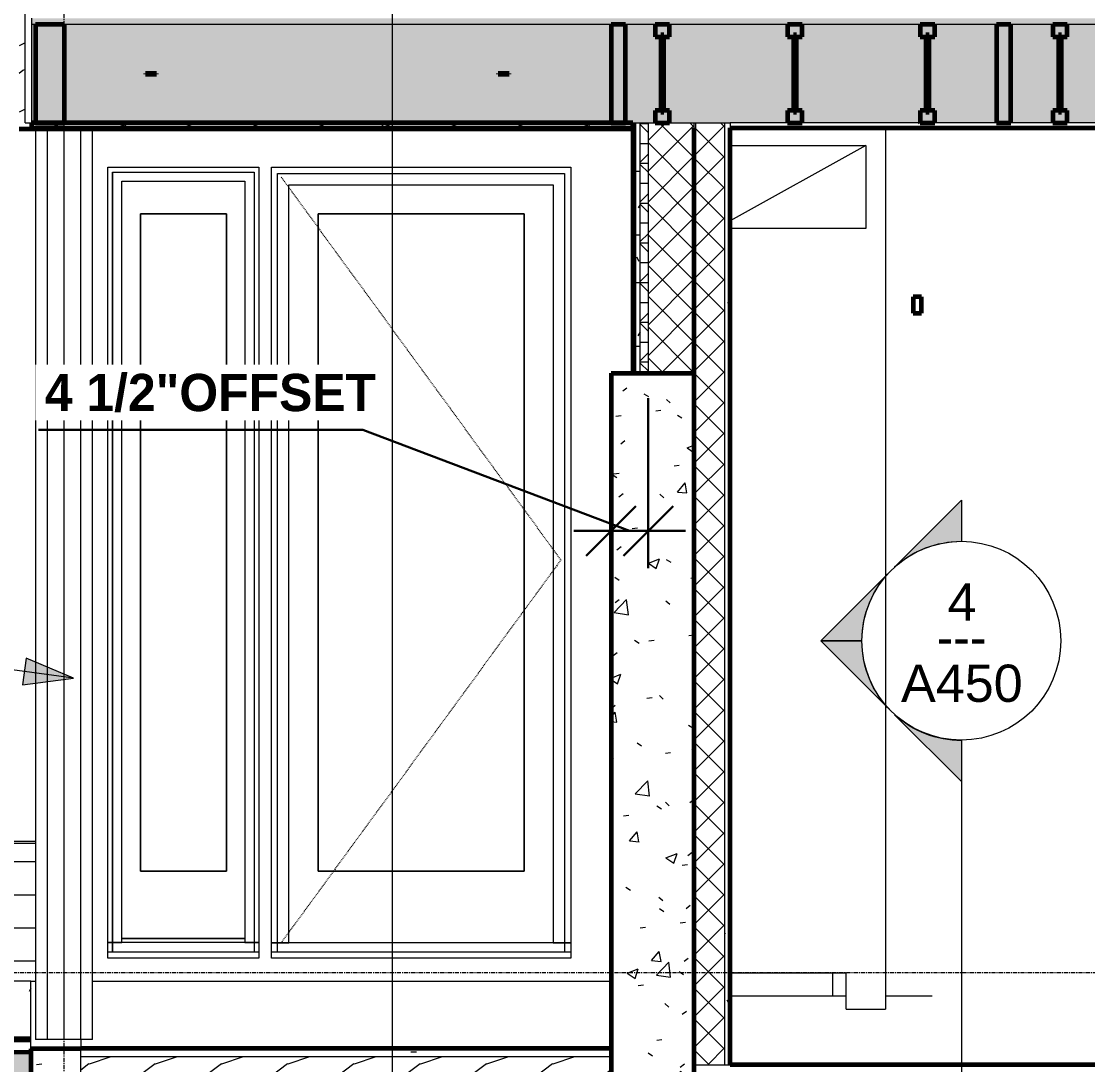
# Model space of a CAD drawing. Header units: inches. Extents: x -9046 to -7171, y -279 to 479.
# Drawn here: x -7554.7 to -7426, y 20.9 to 146.9 of the extents above; entities that cross this region are included whole.
import ezdxf

# ---------------------------------------------------------------- set-up
doc = ezdxf.new("R2010")
doc.units = ezdxf.units.IN
doc.header["$MEASUREMENT"] = 0
doc.linetypes.add('Dash 1_16_', pattern=[0.125, 0.0625, -0.0625])
doc.linetypes.add('Grid Line 1_2_', pattern=[0.875, 0.5, -0.125, 0.125, -0.125])
for name, color, linetype, lineweight in [('A-ANNO-DIMS-1', 211, 'Continuous', 30), ('A-CLNG-1', 13, 'Continuous', 60), ('A-CLNG-PATT-1', 13, 'Continuous', 9), ('A-DOOR', 31, 'Continuous', 18), ('A-DOOR-1', 31, 'Continuous', 9), ('A-DOOR-2', 31, 'Dash 1_16_', 9), ('A-DOOR-3', 31, 'Continuous', 60), ('A-DOOR-FRAM', 31, 'Continuous', 9), ('A-FLOR', 192, 'Continuous', 18), ('A-FLOR-1', 192, 'Continuous', 60), ('A-FLOR-LEVL-1', 51, 'Grid Line 1_2_', 9), ('A-FLOR-MCUT', 51, 'Continuous', 18), ('A-FLOR-PATT-1', 8, 'Continuous', 9), ('A-GLAZ-CWMG', 51, 'Continuous', 9), ('A-WALL', 113, 'Continuous', 18), ('A-WALL-PATT-1', 111, 'Continuous', 9), ('C-TOPO', 7, 'Continuous', 9), ('C-TOPO-1', 7, 'Continuous', 60), ('C-TOPO-MAJR', 7, 'Continuous', 80), ('G-ANNO-SYMB-1', 111, 'Continuous', 9), ('G-ANNO-TEXT', 231, 'Continuous', 9), ('I-WALL', 2, 'Continuous', 18), ('I-WALL-1', 2, 'Continuous', 60), ('M-HVAC-DUCT', 70, 'Continuous', 9), ('M-HVAC-DUCT-ANNO', 70, 'Continuous', 9), ('S-BEAM', 12, 'Continuous', 9), ('S-BEAM-1', 12, 'Continuous', 60), ('S-COLS', 52, 'Continuous', 9), ('S-FNDN', 32, 'Continuous', 18), ('S-FNDN-1', 32, 'Continuous', 60), ('S-GRID-1', 1, 'Grid Line 1_2_', 9)]:
    doc.layers.add(name, color=color, linetype=linetype, lineweight=lineweight)
doc.styles.add('Arial_1', font='arial.ttf', dxfattribs={"height": 4.5})
doc.styles.add('Century Gothic', font='ufonts.com_century-gothic.ttf', dxfattribs={"height": 4.5})
doc.styles.add('Century Gothic_B', font='GOTHICB.TTF', dxfattribs={"height": 4.5})
doc.dimstyles.new('OD__1_4__Tol___1', dxfattribs={"dimscale": 12, "dimtxt": 4.698757, "dimasz": 0.5, "dimexe": 0.375, "dimexo": 0.25, "dimgap": 0.0625, "dimtad": 1, "dimrnd": 0.25, "dimzin": 3, "dimdsep": 46, "dimlunit": 4, "dimtxsty": 'Century Gothic_B', "dimblk1": 'OBLIQUE', "dimblk2": 'OBLIQUE', "dimsah": 1, "dimcen": 0.09, "dimdle": 0.375, "dimazin": 0, "dimtfac": 1, "dimtdec": 4, "dimtix": 1, "dimtmove": 1, "dimatfit": 3, "dimfxl": 1, "dimtvp": 1, "dimtfill": 1, "dimfrac": 2, "dimtolj": 1, "dimtzin": 0, "dimlwd": 30, "dimlwe": 30, "dimarcsym": 2})
pattern_1 = [(216.87, (-7546.5383, 132.934), (23.989771, 15.993643), [3.998, -35.986]), (206.565, (-7541.7393, 130.535), (-7.99708, -7.99662), [8.941, -8.941]), (198.435, (-7541.7393, 126.537), (-15.993845, -7.997098), [5.058, -20.23])]
pattern_2 = [(50, (-7549.736, 124.937), (13.77135, -1.20496), [1.44, -15.84]), (355, (-7549.736, 124.937), (-2.6644, 14.4422), [1.152, -12.672]), (100.451, (-7548.589, 124.837), (11.1071, 13.2374), [1.224, -13.462]), (46.184, (-7549.736, 128.777), (20.4913, -3.1779), [2.16, -23.76]), (96.636, (-7548.03, 128.513), (17.9459, 18.7032), [1.836, -20.193]), (351.184, (-7549.736, 128.777), (17.9454, 18.7026), [1.728, -19.008]), (21, (-7547.816, 127.817), (11.4605, -7.7304), [1.44, -15.84]), (326, (-7547.816, 127.817), (4.6714, 13.9231), [1.152, -12.672]), (71.451, (-7546.861, 127.173), (16.1321, 6.1928), [1.224, -13.462]), (37.5, (-7549.7363, 124.937), (0.23312, 6.39175), [0.634, -11.885, 0.634, -12.23, -12.72]), (37.5, (-7549.7363, 124.937), (0.23312, 6.39175), [-25.382, 0.634, -12.086]), (7.5, (-7549.736, 124.937), (5.05073, 7.57304), [0.634, -6.701, 0.634, -11.597, -4.848]), (7.5, (-7549.736, 124.937), (5.05073, 7.57304), [-19.565, 0.634, -4.214]), (327.5, (-7554.0183, 124.937), (10.24958, -0.43289), [0.634, -4.166, 0.634, -14.342, -19.872]), (327.5, (-7554.0183, 124.937), (10.24958, -0.43289), [-19.776, 0.634, -19.238]), (317.5, (-7555.938, 124.937), (11.1974, 1.92214), [0.634, -5.606, 0.634, -9.312, -14.112]), (317.5, (-7555.938, 124.937), (11.1974, 1.92214), [-16.186, 0.634, -13.478])]
pattern_3 = [(0, (-7549.7363, 124.937), (15.36, 3.84), [0.634, -10.886, 0.634, -10.886, -61.44]), (0, (-7549.7363, 124.937), (15.36, 3.84), [-23.04, 0.634, -22.406, 0.634, -10.886, -26.88]), (0, (-7549.7363, 124.937), (15.36, 3.84), [-57.6, 0.634, -7.046, 0.634, -18.566]), (120, (-7543.9763, 126.857), (-11.00554, 11.38215), [0.634, -10.886, 0.634, -10.886, -61.44]), (120, (-7543.9763, 126.857), (-11.00554, 11.38215), [-23.04, 0.634, -22.406, 0.634, -10.886, -26.88]), (120, (-7543.9763, 126.857), (-11.00554, 11.38215), [-57.6, 0.634, -7.046, 0.634, -18.566]), (240, (-7542.0563, 134.537), (-4.35446, -15.22215), [0.634, -10.886, 0.634, -10.886, -61.44]), (240, (-7542.0563, 134.537), (-4.35446, -15.22215), [-23.04, 0.634, -22.406, 0.634, -10.886, -26.88]), (240, (-7542.0563, 134.537), (-4.35446, -15.22215), [-57.6, 0.634, -7.046, 0.634, -18.566])]
pattern_4 = [(0, (-7549.7363, 124.937), (0, 2.399), []), (315, (-7549.7363, 124.937), (2.398506, 0), [3.393, -3.393]), (45, (-7549.7363, 124.937), (2.398506, 0), [3.393, -3.393])]
pattern_5 = [(45, (-7549.7363, 124.937), (-1.856155, 1.856155), []), (135, (-7549.7363, 124.937), (-1.856155, -1.856155), [])]

# ---------------------------------------------------------------- blocks, each defined once
blk = doc.blocks.new('Rectangular Mullion - Profile_Polycarbonate_right-2452945-BUILDING SECTION - EAST_WEST - LOOKING NORTH')
at = {"layer": 'A-GLAZ-CWMG'}
for p, q in [((8620.38, 149.62), (8620.38, 236.66)), ((8620.38, 47.87), (8620.38, 133.87)), ((8623.13, 47.87), (8620.38, 47.87))]:
    blk.add_line(p, q, dxfattribs=at)
blk = doc.blocks.new('Garage Door - GARAGE-1873520-BUILDING SECTION - EAST_WEST - LOOKING NORTH')
at = {"layer": 'A-DOOR-3'}
for p, q in [((8730.04, 113.63), (8729.04, 113.63)), ((8729.04, 113.63), (8729.04, 111.63)), ((8730.04, 111.63), (8730.04, 113.63)), ((8840.1, 113.63), (8839.1, 113.63)), ((8839.1, 113.63), (8839.1, 111.63)), ((8840.1, 111.63), (8840.1, 113.63)), ((8729.04, 111.63), (8730.04, 111.63)), ((8839.1, 111.63), (8840.1, 111.63))]:
    blk.add_line(p, q, dxfattribs=at)
blk = doc.blocks.new('Plywood Web Joist - 11 7_8_ TJI110 _ 16_ O_C_-1941013-BUILDING SECTION - EAST_WEST - LOOKING NORTH')
at = {"layer": 'S-BEAM-1'}
for p, q in [((8873.88, 146.5), (8873.88, 145)), ((8875.63, 146.5), (8873.88, 146.5)), ((8875.63, 145), (8875.63, 146.5)), ((8873.88, 145), (8874.57, 145)), ((8874.57, 145), (8874.57, 145.25)), ((8874.57, 145.25), (8874.94, 145.25)), ((8874.57, 145.25), (8874.57, 135.9)), ((8874.94, 145.25), (8874.57, 145.25)), ((8874.94, 145.25), (8874.94, 145)), ((8874.94, 135.9), (8874.94, 145.25)), ((8874.94, 145), (8875.63, 145)), ((8874.57, 136.12), (8873.88, 136.12)), ((8873.88, 136.12), (8873.88, 134.62)), ((8874.57, 135.9), (8874.57, 136.12)), ((8874.94, 135.9), (8874.57, 135.9)), ((8874.57, 135.9), (8874.94, 135.9)), ((8875.63, 136.12), (8874.94, 136.12)), ((8874.94, 136.12), (8874.94, 135.9)), ((8875.63, 134.62), (8875.63, 136.12)), ((8873.88, 134.62), (8875.63, 134.62))]:
    blk.add_line(p, q, dxfattribs=at)
blk = doc.blocks.new('LVL-Laminated Veneer Lumber - 1 3_4_x11 7_8_ LVL-1959902-BUILDING SECTION - EAST_WEST - LOOKING NORTH')
at = {"layer": 'S-BEAM-1'}
for p, q in [((8694.32, 146.5), (8692.57, 146.5)), ((8692.57, 146.5), (8692.57, 134.62)), ((8694.32, 134.62), (8694.32, 146.5)), ((8692.57, 134.62), (8694.32, 134.62))]:
    blk.add_line(p, q, dxfattribs=at)
blk = doc.blocks.new('LVL-Laminated Veneer Lumber - _2_-1 3_4_ x 11 7_8_ LVL-1960504-BUILDING SECTION - EAST_WEST - LOOKING NORTH')
at = {"layer": 'S-BEAM-1'}
for p, q in [((8626.63, 146.5), (8623.13, 146.5)), ((8623.13, 146.5), (8623.13, 134.62)), ((8626.63, 134.62), (8626.63, 146.5)), ((8623.13, 134.62), (8626.63, 134.62))]:
    blk.add_line(p, q, dxfattribs=at)
blk = doc.blocks.new('LVL-Laminated Veneer Lumber - 1 3_4_x11 7_8_ LVL-1952806-BUILDING SECTION - EAST_WEST - LOOKING NORTH')
at = {"layer": 'S-BEAM-1'}
for p, q in [((8876.07, 146.5), (8874.32, 146.5)), ((8874.32, 146.5), (8874.32, 134.62)), ((8876.07, 134.62), (8876.07, 146.5)), ((8874.32, 134.62), (8876.07, 134.62))]:
    blk.add_line(p, q, dxfattribs=at)
blk = doc.blocks.new('Structural Stiffeners 1 - Structural Stiffeners 1-1941439-BUILDING SECTION - EAST_WEST - LOOKING NORTH')
at = {"layer": 'S-BEAM-1'}
for p, q in [((8637.72, 140.56), (8636.37, 140.56)), ((8636.37, 140.56), (8636.37, 140.5)), ((8636.37, 140.5), (8637.72, 140.5)), ((8637.72, 140.5), (8637.72, 140.56)), ((8680.29, 140.56), (8678.94, 140.56)), ((8678.94, 140.56), (8678.94, 140.5)), ((8678.94, 140.5), (8680.29, 140.5)), ((8680.29, 140.5), (8680.29, 140.56))]:
    blk.add_line(p, q, dxfattribs=at)
blk = doc.blocks.new('Entry Door - 3_ 0-1_8_ x 7_ 11-1_2_-2434871-BUILDING SECTION - EAST_WEST - LOOKING NORTH')
at = {"layer": 'A-DOOR'}
for p, q in [((8652.33, 34.5), (8652.33, 128.5)), ((8652.33, 128.5), (8686.96, 128.5)), ((8686.96, 128.5), (8686.96, 34.5)), ((8653.69, 35.63), (8653.69, 127.15)), ((8653.69, 127.15), (8685.6, 127.15)), ((8653.69, 127.15), (8685.6, 127.15)), ((8685.6, 127.15), (8685.6, 35.63)), ((8657.21, 123.62), (8682.08, 123.62)), ((8657.21, 44.25), (8657.21, 123.62)), ((8682.08, 123.62), (8682.08, 44.25)), ((8682.08, 44.25), (8657.21, 44.25)), ((8651.58, 35.63), (8653.69, 35.63)), ((8687.71, 35.63), (8651.58, 35.63)), ((8685.6, 35.63), (8687.71, 35.63)), ((8651.58, 33.75), (8651.58, 34.5)), ((8687.71, 34.5), (8651.58, 34.5)), ((8687.71, 33.75), (8651.58, 33.75)), ((8687.71, 34.5), (8687.71, 33.75))]:
    blk.add_line(p, q, dxfattribs=at)
at = {"layer": 'A-DOOR-1'}
for p, q in [((8657.21, 123.62), (8657.21, 44.25)), ((8682.08, 123.62), (8657.21, 123.62)), ((8682.08, 44.25), (8682.08, 123.62)), ((8657.21, 44.25), (8682.08, 44.25))]:
    blk.add_line(p, q, dxfattribs=at)
at = {"layer": 'A-DOOR-2'}
for p, q in [((8652.77, 128.06), (8686.52, 81.84)), ((8686.52, 81.84), (8652.77, 35.63))]:
    blk.add_line(p, q, dxfattribs=at)
blk = doc.blocks.new('Door-Sidelight-Andersen-A_Series - FWSLD-1780-2008613-BUILDING SECTION - EAST_WEST - LOOKING NORTH')
at = {"layer": 'A-DOOR'}
for p, q in [((8632.4, 34.5), (8632.4, 128.68)), ((8632.4, 128.68), (8649.52, 128.68)), ((8649.52, 128.68), (8649.52, 34.5)), ((8633.53, 35.64), (8633.53, 127.56)), ((8633.53, 127.56), (8648.39, 127.56)), ((8648.39, 127.56), (8648.39, 35.64)), ((8635.77, 123.62), (8646.15, 123.62)), ((8635.77, 44.25), (8635.77, 123.62)), ((8646.15, 123.62), (8646.15, 44.25)), ((8646.15, 44.25), (8635.77, 44.25)), ((8648.39, 36.13), (8633.53, 36.13)), ((8650.08, 35.64), (8631.83, 35.64)), ((8631.83, 35.64), (8633.53, 35.64)), ((8648.39, 35.64), (8650.08, 35.64)), ((8631.83, 33.75), (8631.83, 34.5)), ((8650.08, 34.5), (8631.83, 34.5)), ((8650.08, 33.75), (8631.83, 33.75)), ((8650.08, 34.5), (8650.08, 33.75))]:
    blk.add_line(p, q, dxfattribs=at)
at = {"layer": 'A-DOOR-1'}
for p, q in [((8635.77, 123.62), (8635.77, 44.25)), ((8646.15, 123.62), (8635.77, 123.62)), ((8646.15, 44.25), (8646.15, 123.62)), ((8635.77, 44.25), (8646.15, 44.25))]:
    blk.add_line(p, q, dxfattribs=at)
at = {"layer": 'A-DOOR-FRAM'}
for p, q in [((8632.4, 128.68), (8632.4, 34.5)), ((8632.4, 128.68), (8649.52, 128.68)), ((8649.52, 128.68), (8649.52, 34.5)), ((8633.53, 36.13), (8648.39, 36.13))]:
    blk.add_line(p, q, dxfattribs=at)
blk = doc.blocks.new('Section - Section Head - Filled-22785-BUILDING SECTION - EAST_WEST - LOOKING NORTH')
at = {"layer": 'G-ANNO-SYMB-1'}
h = blk.add_hatch(color=256, dxfattribs=at)
edge = h.paths.add_edge_path(flags=0)
edge.add_arc((8666.17, 417.77), 12.02, 47.9216, 90)
edge.add_line((8666.17, 429.79), (8666.17, 434.74))
edge.add_line((8666.17, 434.74), (8674.22, 426.69))
h = blk.add_hatch(color=256, dxfattribs=at)
edge = h.paths.add_edge_path(flags=0)
edge.add_line((8674.65, 426.26), (8683.14, 417.77))
edge.add_line((8683.14, 417.77), (8678.17, 417.77))
edge.add_arc((8666.17, 417.77), 12, 360, 405)
h = blk.add_hatch(color=256, dxfattribs=at)
edge = h.paths.add_edge_path(flags=0)
edge.add_arc((8666.17, 417.77), 12, 315, 360)
edge.add_line((8678.17, 417.77), (8683.14, 417.77))
edge.add_line((8683.14, 417.77), (8674.65, 409.28))
h = blk.add_hatch(color=256, dxfattribs=at)
edge = h.paths.add_edge_path(flags=0)
edge.add_line((8674.22, 408.85), (8666.17, 400.8))
edge.add_line((8666.17, 400.8), (8666.17, 405.75))
edge.add_arc((8666.17, 417.77), 12.02, 270, 312.0784)
for p, q in [((8674.22, 426.69), (8666.17, 434.74)), ((8666.17, 434.74), (8666.17, 429.79)), ((8683.14, 417.77), (8674.65, 426.26)), ((8674.65, 409.28), (8683.14, 417.77)), ((8678.17, 417.77), (8683.14, 417.77)), ((8683.14, 417.77), (8678.17, 417.77)), ((8666.17, 400.8), (8674.22, 408.85)), ((8666.17, 405.75), (8666.17, 400.8))]:
    blk.add_line(p, q, dxfattribs=at)
for centre, radius, start, end in [((8666.17, 417.79), 12, 90, 270), ((8666.17, 417.79), 12, 270, 90), ((8666.17, 417.77), 12.02, 47.9216, 90), ((8666.17, 417.77), 12, 360, 45), ((8666.17, 417.77), 12, 315, 360), ((8666.17, 417.77), 12.02, 270, 312.0784)]:
    blk.add_arc(centre, radius, start, end, dxfattribs=at)
blk = doc.blocks.new('_Oblique')
at = {"color": 0, "linetype": 'ByBlock', "lineweight": -2}
blk.add_line((-0.5, -0.5), (0.5, 0.5), dxfattribs=at)
blk = doc.blocks.new('DIMBLOCK10-BUILDING SECTION - EAST_WEST - LOOKING NORTH')
at = {"layer": 'A-ANNO-DIMS-1', "color": 0, "lineweight": 30, "transparency": 16777216}
for p, q in [((-7479.05, 101.38), (-7479.05, 80.85)), ((-7513.49, 97.56), (-7552.63, 97.56)), ((-7481.3, 85.35), (-7513.49, 97.56)), ((-7483.55, 84.11), (-7483.55, 89.85)), ((-7474.55, 85.35), (-7488.05, 85.35))]:
    blk.add_line(p, q, dxfattribs=at)
at = {"layer": 'Defpoints', "color": 0, "transparency": 16777216}
for p in [(-7479.05, 104.38), (-7483.55, 85.35), (-7483.55, 81.11)]:
    blk.add_point(p, dxfattribs=at)
at = {"layer": 'A-ANNO-DIMS-1', "color": 0, "lineweight": 30, "transparency": 16777216, "xscale": 5.999999999999999, "yscale": 5.999999999999999, "zscale": 5.999999999999999, "rotation": 180}
blk.add_blockref('_Oblique', (-7483.55, 85.35), dxfattribs=at)
at = {"layer": 'A-ANNO-DIMS-1', "color": 0, "lineweight": 30, "transparency": 16777216, "xscale": 5.999999999999999, "yscale": 5.999999999999999, "zscale": 5.999999999999999}
blk.add_blockref('_Oblique', (-7479.05, 85.35), dxfattribs=at)
at = {"layer": 'A-ANNO-DIMS-1', "color": 0, "transparency": 16777216, "insert": (-7551.88, 104.31), "char_height": 4.5, "attachment_point": 1, "line_spacing_factor": 0.984502, "style": 'Century Gothic_B', "bg_fill": 3, "box_fill_scale": 1.25, "bg_fill_color": 256, "bg_fill_true_color": 13158600, "bg_fill_transparency": 0}
blk.add_mtext('\\A1;4 1/2"OFFSET', dxfattribs=at)

msp = doc.modelspace()

# ---------------------------------------------------------------- hatches: boundary and pattern name
at = {"layer": 'A-CLNG-PATT-1'}
h = msp.add_hatch(dxfattribs=at)
h.set_pattern_fill('FP_33', color=256, style=0, pattern_type=2)
h.set_pattern_definition(pattern_1)
h.paths.add_polyline_path([(-7298.04593, 133.875), (-7298.04593, 134.625), (-7302.17093, 134.625), (-7302.17093, 133.875), (-7301.27269, 133.875)], flags=0)
h.paths.add_polyline_path([(-7541.9505, 133.875), (-7480.92093, 133.875), (-7480.92093, 134.625), (-7554.98343, 134.625), (-7554.98343, 133.875)], flags=0)
at = {"layer": 'A-FLOR-PATT-1'}
h = msp.add_hatch(dxfattribs=at)
h.set_pattern_fill('FP_32', color=256, style=0, pattern_type=2)
h.set_pattern_definition(pattern_4)
h.paths.add_polyline_path([(-7300.04593, 146.5), (-7300.04593, 147.25), (-7553.48343, 147.25), (-7553.48343, 146.5), (-7301.27269, 146.5)], flags=0)
h = msp.add_hatch(dxfattribs=at)
h.set_pattern_fill('FP_36', color=256, style=0, pattern_type=2)
h.set_pattern_definition([(161.57, (-7549.4963, 125.177), (-1.9204512, 0.0001504), [0, -13.661, 1.517, 0]), (18.43, (-7549.9763, 125.177), (-1.9204512, -0.0001504), [0, -13.661, 1.517, 0]), (108.43, (-7549.4963, 125.177), (0.9599691, -4.8007366), [4.553, -10.625]), (71.57, (-7549.9763, 125.177), (0.9599691, 4.8007366), [4.553, -10.625])])
h.paths.add_polyline_path([(-7553.48343, 134.625), (-7300.04593, 134.625), (-7300.04593, 146.5), (-7553.48343, 146.5), (-7553.48343, 142.09515)], flags=0)
h = msp.add_hatch(dxfattribs=at)
h.set_pattern_fill('FP_30', color=256, style=0, pattern_type=2)
h.set_pattern_definition(pattern_3)
h.paths.add_polyline_path([(-7469.17093, 134), (-7313.92093, 134), (-7313.92093, 134.625), (-7469.17093, 134.625)], flags=0)
h.paths.add_polyline_path([(-7541.9505, 134), (-7480.92093, 134), (-7480.92093, 134.625), (-7553.48343, 134.625), (-7553.48343, 134)], flags=0)
h = msp.add_hatch(dxfattribs=at)
h.set_pattern_fill('FP_33', color=256, style=0, pattern_type=2)
h.set_pattern_definition(pattern_1)
h.paths.add_polyline_path([(-7483.54593, 16.34695), (-7483.54593, 21.85172), (-7547.54593, 21.85172), (-7547.54593, 16.34695), (-7504.92314, 16.34695)], flags=0)
at = {"layer": 'A-WALL-PATT-1'}
h = msp.add_hatch(dxfattribs=at)
h.set_pattern_fill('FP_33', color=256, style=0, pattern_type=2)
h.set_pattern_definition(pattern_1)
h.paths.add_polyline_path([(-7554.23343, 134.625), (-7554.23343, 179.125), (-7554.98343, 179.125), (-7554.98343, 134.625)], flags=0)
h.paths.add_polyline_path([(-7554.79543, 227.125), (-7554.23343, 227.125), (-7554.23343, 266.64433), (-7554.98343, 265.89433), (-7554.98293, 227.125)], flags=0)
h = msp.add_hatch(dxfattribs=at)
h.set_pattern_fill('FP_42', color=256, style=0, pattern_type=2)
h.set_pattern_definition([(0, (-7549.7363, 124.937), (7.68, 1.92), [0.634, -5.126, 0.634, -5.126, -30.72]), (0, (-7549.7363, 124.937), (7.68, 1.92), [-11.52, 0.634, -10.886, 0.634, -5.126, -13.44]), (0, (-7549.7363, 124.937), (7.68, 1.92), [-28.8, 0.634, -3.206, 0.634, -8.966]), (120, (-7546.8563, 125.897), (-5.50277, 5.691075), [0.634, -5.126, 0.634, -5.126, -30.72]), (120, (-7546.8563, 125.897), (-5.50277, 5.691075), [-11.52, 0.634, -10.886, 0.634, -5.126, -13.44]), (120, (-7546.8563, 125.897), (-5.50277, 5.691075), [-28.8, 0.634, -3.206, 0.634, -8.966]), (240, (-7545.8963, 129.737), (-2.17723, -7.611075), [0.634, -5.126, 0.634, -5.126, -30.72]), (240, (-7545.8963, 129.737), (-2.17723, -7.611075), [-11.52, 0.634, -10.886, 0.634, -5.126, -13.44]), (240, (-7545.8963, 129.737), (-2.17723, -7.611075), [-28.8, 0.634, -3.206, 0.634, -8.966])])
h.paths.add_polyline_path([(-7480.54593, 104.38232), (-7480.04593, 104.38232), (-7480.04593, 134.625), (-7480.54593, 134.625), (-7480.54593, 104.42697)], flags=0)
h = msp.add_hatch(dxfattribs=at)
h.set_pattern_fill('FP_32', color=256, style=0, pattern_type=2)
h.set_pattern_definition(pattern_4)
h.paths.add_polyline_path([(-7480.04593, 104.38232), (-7479.04593, 104.38232), (-7479.04593, 134.625), (-7480.04593, 134.625), (-7480.04593, 104.42697)], flags=0)
h = msp.add_hatch(dxfattribs=at)
h.set_pattern_fill('FP_31', color=256, style=0, pattern_type=2)
h.set_pattern_definition(pattern_5)
h.paths.add_polyline_path([(-7473.54593, 104.38232), (-7473.54593, 134.625), (-7479.04593, 134.625), (-7479.04593, 104.38232)], flags=0)
h = msp.add_hatch(dxfattribs=at)
h.set_pattern_fill('FP_31', color=256, style=0, pattern_type=2)
h.set_pattern_definition(pattern_5)
h.paths.add_polyline_path([(-7473.29593, 20.90546), (-7469.79593, 20.90546), (-7469.79593, 134.625), (-7473.29593, 134.625), (-7473.29593, 29.09062)], flags=0)
h = msp.add_hatch(dxfattribs=at)
h.set_pattern_fill('FP_30', color=256, style=0, pattern_type=2)
h.set_pattern_definition(pattern_3)
h.paths.add_polyline_path([(-7469.79593, 20.90546), (-7469.17093, 20.90546), (-7469.17093, 134.625), (-7469.79593, 134.625), (-7469.79593, 29.09062)], flags=0)
h = msp.add_hatch(dxfattribs=at)
h.set_pattern_fill('FP_35', color=256, style=0, pattern_type=2)
h.set_pattern_definition(pattern_2)
h.paths.add_polyline_path([(-7483.54593, -31), (-7473.54593, -31), (-7473.54593, 104.38232), (-7483.54593, 104.38232), (-7483.54593, -8.57756)], flags=0)
h = msp.add_hatch(dxfattribs=at)
h.set_pattern_fill('FP_37', color=256, style=0, pattern_type=2)
h.set_pattern_definition([(0, (-7478.5463, -90.575), (0, 4), []), (90, (-7478.546, -90.575), (-8, 8), [4, -28]), (90, (-7462.546, -86.575), (-8, 8), [4, -28])])
h.paths.add_polyline_path([(-7765.54593, 16.13948), (-7759.99362, 17.24932), (-7753.94603, 18.73178), (-7720.29597, 30), (-7713.54593, 30), (-7713.54593, 31), (-7552.98343, 31), (-7552.98343, 47.625), (-7765.54593, 47.625), (-7765.54593, 16.99715)], flags=0)
h = msp.add_hatch(dxfattribs=at)
h.set_pattern_fill('FP_30', color=256, style=0, pattern_type=2)
h.set_pattern_definition(pattern_3)
h.paths.add_polyline_path([(-7578.97785, 29.55329), (-7553.54593, 29.55329), (-7553.54593, 31), (-7713.54593, 31), (-7713.54593, 29.55329), (-7616.00521, 29.55329)], flags=0)
h = msp.add_hatch(dxfattribs=at)
h.set_pattern_fill('FP_35', color=256, style=0, pattern_type=2)
h.set_pattern_definition(pattern_2)
h.paths.add_polyline_path([(-7545.54593, -10), (-7545.54593, 16.34695), (-7547.54593, 16.34695), (-7547.54593, 22.8227), (-7553.54593, 22.8227), (-7553.54593, -10)], flags=0)
at = {"layer": 'C-TOPO'}
msp.add_hatch(color=256, dxfattribs=at).paths.add_polyline_path([(-7568.12823, -196.91844), (-7483.54593, -196.91844), (-7483.54593, -43), (-7490.54593, -43), (-7490.54593, -31), (-7483.54593, -31), (-7483.54593, 16.34695), (-7545.54593, 16.34695), (-7545.54593, -10), (-7537.54593, -10), (-7537.54593, -22), (-7561.54593, -22), (-7561.54593, -10), (-7553.54593, -10), (-7553.54593, 22.35755), (-7579.90394, 22.67133), (-7601.54593, 22.67133), (-7601.54593, -196.91844), (-7579.90394, -196.91844)], flags=0)
at = {"layer": 'G-ANNO-TEXT'}
msp.add_hatch(color=256, dxfattribs=at).paths.add_polyline_path([(-7548.40083, 67.58754), (-7554.13608, 69.97323), (-7554.56055, 66.78598)], flags=0)
at = {"layer": 'S-COLS'}
h = msp.add_hatch(dxfattribs=at)
h.set_pattern_fill('FP_43', color=256, style=0, pattern_type=2)
h.set_pattern_definition([(90, (-7549.5463, 0), (2, -1e-16), [])])
h.paths.add_polyline_path([(-7551.20734, 23.92682), (-7546.10843, 23.92682), (-7546.10843, 133.875), (-7552.98343, 133.875), (-7552.98343, 23.92682)], flags=0)

# ---------------------------------------------------------------- linework, layer by layer
at = {"layer": 'A-CLNG-1'}
for p, q in [((-7554.98343, 133.875), (-7480.92093, 133.875)), ((-7480.92093, 134.625), (-7553.48343, 134.625)), ((-7480.92093, 133.875), (-7480.92093, 134.625))]:
    msp.add_line(p, q, dxfattribs=at)
at = {"layer": 'A-FLOR'}
for p, q in [((-7553.54593, 31), (-7552.98343, 31)), ((-7546.10843, 31), (-7483.54593, 31)), ((-7483.54593, 30.95833), (-7546.10843, 30.95833)), ((-7547.54593, 23.92682), (-7547.54593, 22.85259))]:
    msp.add_line(p, q, dxfattribs=at)
at = {"layer": 'A-FLOR-1'}
for p, q in [((-7553.48343, 134.625), (-7553.48343, 134)), ((-7553.48343, 134), (-7480.92093, 134)), ((-7469.17093, 134), (-7313.92093, 134)), ((-7483.54593, 22.85259), (-7547.54593, 22.85259)), ((-7547.54593, 22.85259), (-7547.54593, 22.8227))]:
    msp.add_line(p, q, dxfattribs=at)
at = {"layer": 'A-FLOR-LEVL-1'}
msp.add_line((-7197.39734, 32), (-7886.51809, 32), dxfattribs=at)
at = {"layer": 'A-FLOR-MCUT'}
for p, q in [((-7553.48343, 147.25), (-7553.48343, 134.625)), ((-7300.04593, 146.5), (-7553.48343, 146.5)), ((-7300.04593, 134.625), (-7469.17093, 134.625)), ((-7483.54593, 21.85172), (-7547.54593, 21.85172))]:
    msp.add_line(p, q, dxfattribs=at)
at = {"layer": 'A-WALL'}
for p, q in [((-7554.23343, 134.625), (-7554.23343, 179.125)), ((-7554.23343, 134.625), (-7553.48343, 134.625)), ((-7480.92093, 134.625), (-7469.17093, 134.625)), ((-7480.54593, 104.38232), (-7480.54593, 134.625)), ((-7480.04593, 104.38232), (-7480.04593, 134.625)), ((-7479.04593, 104.38232), (-7479.04593, 134.625)), ((-7473.54593, 134.625), (-7473.54593, 134)), ((-7473.29593, 20.90546), (-7473.29593, 134.625)), ((-7469.79593, 20.90546), (-7469.79593, 134.625)), ((-7469.17093, 134.625), (-7469.17093, 134)), ((-7544.28093, 34.498), (-7544.28093, 129.25)), ((-7544.28093, 129.25), (-7526.03093, 129.25)), ((-7526.03093, 129.25), (-7526.03093, 34.498)), ((-7524.53093, 34.498), (-7524.53093, 129.25)), ((-7524.53093, 129.25), (-7488.40593, 129.25)), ((-7488.40593, 129.25), (-7488.40593, 34.498)), ((-7547.54593, 16.34695), (-7547.54593, 22.8227)), ((-7473.54593, 20.90546), (-7469.17093, 20.90546))]:
    msp.add_line(p, q, dxfattribs=at)
at = {"layer": 'C-TOPO'}
for p, q in [((-7553.54593, 22.35755), (-7579.90388, 22.67133)), ((-7507.72252, 22.45989), (-7507.0345, 22.45155))]:
    msp.add_line(p, q, dxfattribs=at)
at = {"layer": 'C-TOPO-1'}
msp.add_line((-7553.54593, 22.35755), (-7579.90388, 22.67133), dxfattribs=at)
at = {"layer": 'C-TOPO-MAJR', "flags": 128}
msp.add_lwpolyline([(-7601.54593, 24), (-7591.97938, 24), (-7553.54593, 24)], dxfattribs=at)
at = {"layer": 'G-ANNO-SYMB-1'}
for p, q in [((-7509.94832, 405.76985), (-7509.94832, -196.89908)), ((-7441.26945, 60.07163), (-7441.26945, -168.92543))]:
    msp.add_line(p, q, dxfattribs=at)
at = {"layer": 'G-ANNO-TEXT'}
for p, q in [((-7548.40083, 67.58754), (-7812.43151, 102.7505)), ((-7554.13608, 69.97323), (-7554.56055, 66.78598)), ((-7548.40083, 67.58754), (-7554.13608, 69.97323)), ((-7554.56055, 66.78598), (-7548.40083, 67.58754))]:
    msp.add_line(p, q, dxfattribs=at)
at = {"layer": 'I-WALL'}
for p, q in [((-7450.42093, 134), (-7450.42093, 27.6224)), ((-7469.17093, 32), (-7455.17093, 32)), ((-7455.17093, 27.6224), (-7455.17093, 32)), ((-7455.17093, 27.6224), (-7450.42093, 27.6224))]:
    msp.add_line(p, q, dxfattribs=at)
at = {"layer": 'I-WALL-1'}
for p, q in [((-7473.54593, 134), (-7473.54593, 20.90546)), ((-7469.17093, 20.90546), (-7469.17093, 134))]:
    msp.add_line(p, q, dxfattribs=at)
at = {"layer": 'M-HVAC-DUCT'}
msp.add_line((-7456.79593, 29.16667), (-7456.79593, 32), dxfattribs=at)
at = {"layer": 'M-HVAC-DUCT-ANNO'}
for p, q in [((-7452.79593, 131.875), (-7469.17093, 122.77778)), ((-7469.17093, 131.875), (-7452.79593, 131.875)), ((-7452.79593, 131.875), (-7452.79593, 121.875)), ((-7452.79593, 121.875), (-7469.17093, 121.875))]:
    msp.add_line(p, q, dxfattribs=at)
at = {"layer": 'S-COLS'}
for p, q in [((-7552.98343, 133.875), (-7552.98343, 23.92682)), ((-7546.10843, 23.92682), (-7546.10843, 133.875)), ((-7546.10843, 23.92682), (-7552.98343, 23.92682))]:
    msp.add_line(p, q, dxfattribs=at)
at = {"layer": 'S-FNDN'}
for p, q in [((-7552.98343, 47.625), (-7775.54593, 47.625)), ((-7553.54593, 31), (-7713.54593, 31)), ((-7553.54593, 22.8227), (-7553.54593, 31)), ((-7455.17093, 29.16667), (-7469.17093, 29.16667)), ((-7444.79593, 29.16667), (-7450.42093, 29.16667))]:
    msp.add_line(p, q, dxfattribs=at)
at = {"layer": 'S-FNDN-1'}
for p, q in [((-7480.92093, 133.875), (-7480.92093, 104.38232)), ((-7483.54593, 104.38232), (-7483.54593, -31)), ((-7483.54593, 104.38232), (-7473.54593, 104.38232)), ((-7553.54593, 22.8227), (-7553.54593, -10)), ((-7547.54593, 22.8227), (-7553.54593, 22.8227)), ((-7473.54593, 20.90546), (-7473.54593, 16.90472)), ((-7313.92093, 20.90546), (-7469.17093, 20.90546))]:
    msp.add_line(p, q, dxfattribs=at)
at = {"layer": 'S-GRID-1'}
msp.add_line((-7549.54593, -194), (-7549.54593, 454.14485), dxfattribs=at)

# ---------------------------------------------------------------- block references
at = {"layer": 'A-DOOR'}
for name in ['Door-Sidelight-Andersen-A_Series - FWSLD-1780-2008613-BUILDING SECTION - EAST_WEST - LOOKING NORTH', 'Entry Door - 3_ 0-1_8_ x 7_ 11-1_2_-2434871-BUILDING SECTION - EAST_WEST - LOOKING NORTH', 'Garage Door - GARAGE-1873520-BUILDING SECTION - EAST_WEST - LOOKING NORTH']:
    msp.add_blockref(name, (-16176.11531, 0), dxfattribs=at)
at = {"layer": 'A-GLAZ-CWMG'}
msp.add_blockref('Rectangular Mullion - Profile_Polycarbonate_right-2452945-BUILDING SECTION - EAST_WEST - LOOKING NORTH', (-16176.11531, 0), dxfattribs=at)
at = {"layer": 'G-ANNO-SYMB-1', "extrusion": (0, 0, -1)}
msp.add_blockref('Section - Section Head - Filled-22785-BUILDING SECTION - EAST_WEST - LOOKING NORTH', (-1224.89754, -345.69822), dxfattribs=at)
at = {"layer": 'S-BEAM'}
for name, p in [('LVL-Laminated Veneer Lumber - _2_-1 3_4_ x 11 7_8_ LVL-1960504-BUILDING SECTION - EAST_WEST - LOOKING NORTH', (-16176.11531, 0)), ('LVL-Laminated Veneer Lumber - 1 3_4_x11 7_8_ LVL-1959902-BUILDING SECTION - EAST_WEST - LOOKING NORTH', (-16176.11531, 0)), ('Plywood Web Joist - 11 7_8_ TJI110 _ 16_ O_C_-1941013-BUILDING SECTION - EAST_WEST - LOOKING NORTH', (-16352.11531, 0)), ('Plywood Web Joist - 11 7_8_ TJI110 _ 16_ O_C_-1941013-BUILDING SECTION - EAST_WEST - LOOKING NORTH', (-16336.11531, 0)), ('Plywood Web Joist - 11 7_8_ TJI110 _ 16_ O_C_-1941013-BUILDING SECTION - EAST_WEST - LOOKING NORTH', (-16320.11531, 0)), ('LVL-Laminated Veneer Lumber - 1 3_4_x11 7_8_ LVL-1952806-BUILDING SECTION - EAST_WEST - LOOKING NORTH', (-16311.36531, 0)), ('Plywood Web Joist - 11 7_8_ TJI110 _ 16_ O_C_-1941013-BUILDING SECTION - EAST_WEST - LOOKING NORTH', (-16304.11531, 0)), ('Structural Stiffeners 1 - Structural Stiffeners 1-1941439-BUILDING SECTION - EAST_WEST - LOOKING NORTH', (-16176.11531, 0))]:
    msp.add_blockref(name, p, dxfattribs=at)

# ---------------------------------------------------------------- texts
at = {"layer": 'G-ANNO-SYMB-1', "char_height": 4.5, "attachment_point": 1}
for s, insert, width, style in [('4', (-7442.92994, 79.02595), 4.242, 'Arial_1'), ('---', (-7444.25559, 74.7726), 7.7265, 'Century Gothic'), ('A450', (-7448.55198, 69.20783), 17.877, 'Arial_1')]:
    msp.add_mtext(s, dxfattribs=dict(at, insert=insert, width=width, style=style))

# ---------------------------------------------------------------- next in the draw order: dimensions: what is measured, and where the dimension line sits
at = {"layer": 'A-ANNO-DIMS-1'}
dim = msp.add_linear_dim(base=(-7483.54593, 85.34819), p1=(-7479.04593, 104.38232), p2=(-7483.54593, 81.10555), dimstyle='OD__1_4__Tol___1', override={"dimpost": '<>OFFSET', "dimfxl": 23.70777}, dxfattribs=at)
dim.commit()
dim.dimension.update_dxf_attribs({"geometry": 'DIMBLOCK10-BUILDING SECTION - EAST_WEST - LOOKING NORTH', "text_midpoint": (-7514.24317, 97.55764), "dimtype": 160})

doc.saveas('drawing.dxf')
